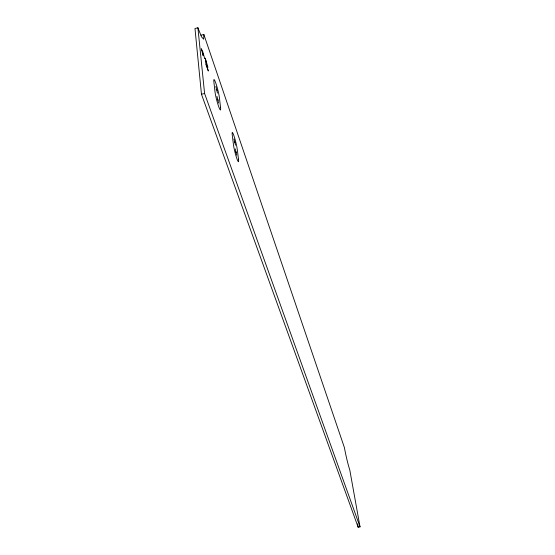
<?xml version="1.0" encoding="UTF-8"?>
<svg xmlns="http://www.w3.org/2000/svg" width="555" height="555" viewBox="0 0 555 555"><rect width="100%" height="100%" fill="white"/><g stroke="black" fill="none" stroke-linecap="round" stroke-linejoin="round"><path stroke-width="0.83" d="M203.845 34.459L203.678 39.218L201.52 36.859L197.892 27.75L194.978 28.513L201.465 94.274L358.162 527.25L360.022 526.855L349.768 469.87A16.428 1.11 77.4 0 1 344.405 447.608L203.845 34.459L201.042 35.194M201.465 94.274L204.587 93.469L197.892 27.75M235.604 151.848L236.402 152.23M234.349 141.844L235.14 142.295M217.324 99.373L218.275 100.122M216.179 89.376L217.13 90.181M204.587 93.469L360.022 526.855M207.952 67.245L205.177 58.15L206.543 63.09M204.698 58.629L202.742 51.566L201.257 48.722L203.165 55.653L202.963 53.752M205.468 61.487L208.326 70.998L205.738 63.998M233.988 138.944L235.507 145.195M235.237 148.886L236.77 155.185M215.853 86.476L217.463 93.08M216.984 96.417L218.614 103.077M357.559 523.851L358.162 527.25M238.511 159.23L237.235 149.267A9.893 1.013 75.7 0 0 233.939 135.774A9.893 1.013 75.7 0 0 232.219 134.768L233.468 144.744A9.969 1.034 75.8 0 0 236.798 158.432A9.969 1.034 75.8 0 0 238.511 159.23M220.571 107.712L219.412 97.742A10.531 1.11 75.4 0 0 215.923 83.479A10.531 1.11 75.4 0 0 213.862 81.689L214.979 91.658A10.614 1.131 75.4 0 0 218.517 106.13A10.614 1.131 75.4 0 0 220.571 107.712"/></g></svg>
